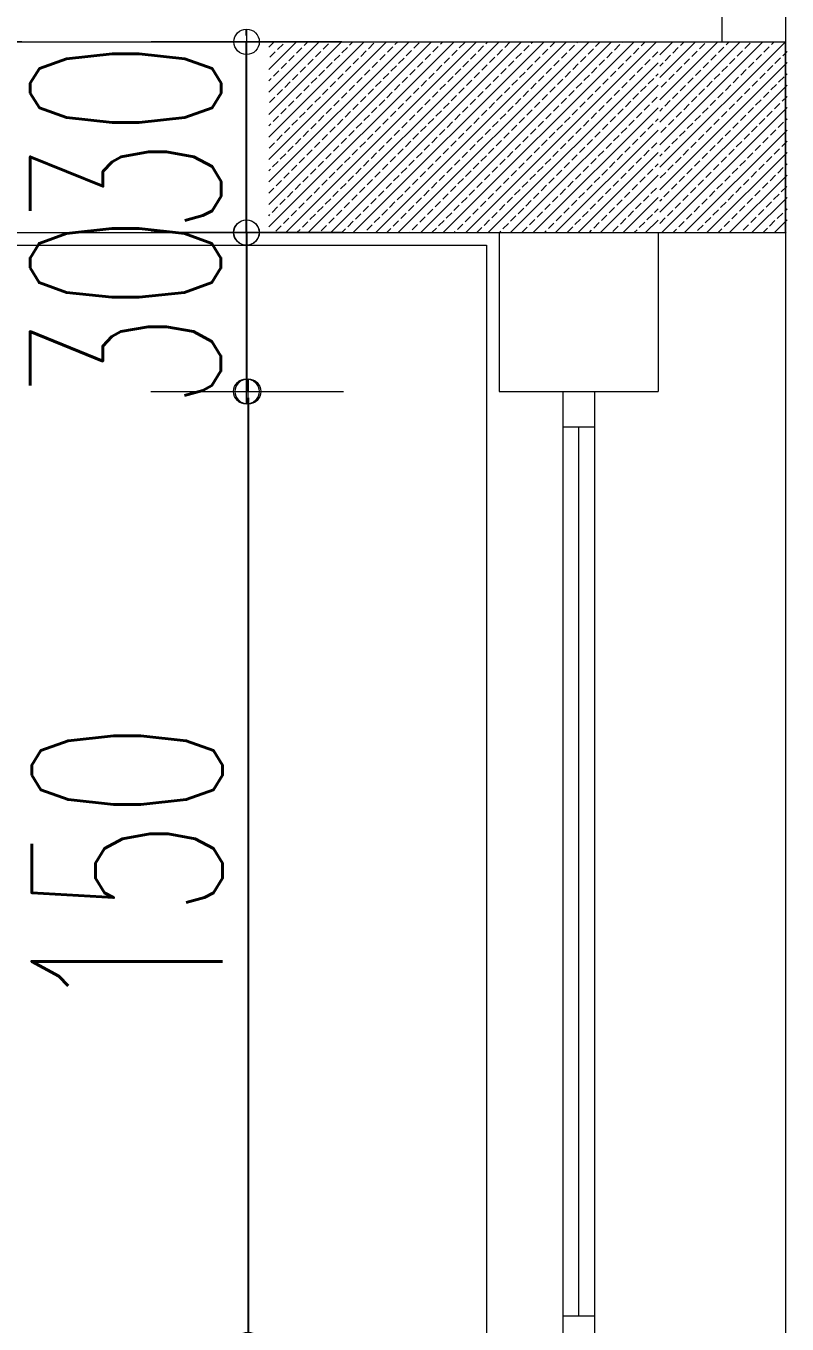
# Model space of a CAD drawing. Header units: millimetres. Extents: x -16104 to 67872, y -88009 to 12107.
# Drawn here: x 1197.6 to 1227.5, y -7041.6 to -6990.6 of the extents above; entities that cross this region are included whole.
import ezdxf

# ---------------------------------------------------------------- set-up
doc = ezdxf.new("R2010")
doc.units = ezdxf.units.MM
doc.layers.get('0').update_dxf_attribs({"color": 241})
doc.layers.add('TARAMA', color=8, linetype='Continuous', lineweight=15)
doc.styles.add('DIM', font='Txttw.shx', dxfattribs={"width": 0.6})
doc.dimstyles.new('50', dxfattribs={"dimscale": 0, "dimtxt": 30, "dimasz": 1, "dimexe": 0, "dimexo": 2, "dimgap": 4, "dimtad": 1, "dimdec": 0, "dimzin": 0, "dimdsep": 46, "dimtxsty": 'DIM', "dimblk1": 'DOT', "dimblk2": 'DOT', "dimsah": 1, "dimcen": 1.5, "dimdle": 3, "dimse1": 1, "dimse2": 1, "dimclrd": 256, "dimclre": 9, "dimclrt": 256, "dimadec": 0, "dimazin": 0, "dimtfac": 0.24, "dimtdec": 0, "dimtix": 1, "dimtmove": 2, "dimatfit": 3, "dimldrblk": 'DOT', "dimfxl": 0, "dimtolj": 1, "dimtzin": 15, "dimarcsym": 0})

# ---------------------------------------------------------------- blocks, each defined once
blk = doc.blocks.new('DOT')
for p, q in [((0, 15), (0, -15)), ((-2, 0), (0, 0)), ((2, 0), (0, 0))]:
    blk.add_line(p, q)
blk.add_circle((0, 0), 2)
blk = doc.blocks.new('*D3401')
at = {"layer": 'Defpoints', "color": 0, "transparency": 16777216}
for p in [(49011.08, -33586.42), (49050.77, -33586.42), (49050.77, -33616.42)]:
    blk.add_point(p, dxfattribs=at)
at = {"layer": 'TARAMA', "lineweight": -2, "transparency": 16777216}
for p, q in [((49011.08, -33585.42), (49011.08, -33584.42)), ((49011.08, -33616.42), (49011.08, -33586.42)), ((49011.08, -33617.42), (49011.08, -33618.42))]:
    blk.add_line(p, q, dxfattribs=at)
for p, rotation in [((49011.08, -33586.42), 270), ((49011.08, -33616.42), 90)]:
    blk.add_blockref('DOT', p, dxfattribs=dict(at, rotation=rotation))
at = {"layer": 'TARAMA', "transparency": 16777216, "insert": (48992.08, -33601.42), "char_height": 30, "attachment_point": 5, "rotation": 90, "style": 'DIM'}
blk.add_mtext('\\A1;30', dxfattribs=at)
blk = doc.blocks.new('*D3402')
at = {"layer": 'Defpoints', "color": 0, "transparency": 16777216}
for p in [(49050.77, -33616.42), (49011.05, -33641.42), (49050.77, -33641.42)]:
    blk.add_point(p, dxfattribs=at)
at = {"layer": 'TARAMA', "lineweight": -2, "transparency": 16777216}
for p, q in [((49011.05, -33615.42), (49011.05, -33614.42)), ((49011.05, -33616.42), (49011.05, -33641.42)), ((49011.05, -33642.42), (49011.05, -33643.42))]:
    blk.add_line(p, q, dxfattribs=at)
for p, rotation in [((49011.05, -33616.42), 270), ((49011.05, -33641.42), 90)]:
    blk.add_blockref('DOT', p, dxfattribs=dict(at, rotation=rotation))
at = {"layer": 'TARAMA', "transparency": 16777216, "insert": (48992.05, -33628.92), "char_height": 30, "attachment_point": 5, "rotation": 90, "style": 'DIM'}
blk.add_mtext('\\A1;30', dxfattribs=at)
blk = doc.blocks.new('*D3403')
at = {"layer": 'Defpoints', "color": 0, "transparency": 16777216}
for p in [(49050.77, -33641.42), (49011.31, -33791.42), (49050.77, -33791.42)]:
    blk.add_point(p, dxfattribs=at)
at = {"layer": 'TARAMA', "lineweight": -2, "transparency": 16777216}
blk.add_line((49011.31, -33642.42), (49011.31, -33790.42), dxfattribs=at)
for p, rotation in [((49011.31, -33641.42), 90), ((49011.31, -33791.42), 270)]:
    blk.add_blockref('DOT', p, dxfattribs=dict(at, rotation=rotation))
at = {"layer": 'TARAMA', "transparency": 16777216, "insert": (48992.31, -33716.42), "char_height": 30, "attachment_point": 5, "rotation": 90, "style": 'DIM'}
blk.add_mtext('\\A1;150', dxfattribs=at)
blk = doc.blocks.new('*D3322')
at = {"layer": 'Defpoints', "color": 0, "transparency": 16777216}
for p in [(48960.77, -33586.42), (49000.45, -33586.42), (49000.45, -33616.42)]:
    blk.add_point(p, dxfattribs=at)
at = {"layer": 'TARAMA', "lineweight": -2, "transparency": 16777216}
for p, q in [((48960.77, -33585.42), (48960.77, -33584.42)), ((48960.77, -33616.42), (48960.77, -33586.42)), ((48960.77, -33617.42), (48960.77, -33618.42))]:
    blk.add_line(p, q, dxfattribs=at)
for p, rotation in [((48960.77, -33586.42), 270), ((48960.77, -33616.42), 90)]:
    blk.add_blockref('DOT', p, dxfattribs=dict(at, rotation=rotation))
at = {"layer": 'TARAMA', "transparency": 16777216, "insert": (48941.77, -33601.42), "char_height": 30, "attachment_point": 5, "rotation": 90, "style": 'DIM'}
blk.add_mtext('\\A1;30', dxfattribs=at)
blk = doc.blocks.new('POK')
at = {"layer": 'TARAMA'}
for p, q in [((49085.77, -33496.42), (49085.77, -33586.42)), ((49085.77, -33496.42), (49085.77, -33586.42)), ((49095.77, -33496.42), (49095.77, -33616.42)), ((48031.27, -33586.42), (49095.77, -33586.42)), ((49014.58, -33587.25), (49015.41, -33586.42)), ((49014.58, -33590.79), (49018.95, -33586.42)), ((49014.58, -33594.32), (49022.49, -33586.42)), ((49014.58, -33597.86), (49026.02, -33586.42)), ((49014.58, -33601.39), (49029.56, -33586.42)), ((49014.58, -33604.93), (49033.09, -33586.42)), ((49014.58, -33608.46), (49036.63, -33586.42)), ((49014.58, -33612), (49040.16, -33586.42)), ((49014.58, -33615.54), (49043.7, -33586.42)), ((49015.96, -33587.64), (49016.81, -33586.79)), ((49017.16, -33586.44), (49017.18, -33586.42)), ((49017.23, -33616.42), (49047.23, -33586.42)), ((49020.13, -33587), (49020.72, -33586.42)), ((49020.77, -33616.42), (49050.77, -33586.42)), ((49023.1, -33587.57), (49023.95, -33586.72)), ((49024.31, -33616.42), (49054.31, -33586.42)), ((49027.27, -33586.93), (49027.79, -33586.42)), ((49027.84, -33616.42), (49057.84, -33586.42)), ((49030.24, -33587.5), (49031.09, -33586.65)), ((49031.38, -33616.42), (49061.38, -33586.42)), ((49034.41, -33586.86), (49034.86, -33586.42)), ((49034.91, -33616.42), (49064.91, -33586.42)), ((49037.38, -33587.43), (49038.23, -33586.58)), ((49038.45, -33616.42), (49068.45, -33586.42)), ((49040.35, -33587.99), (49041.2, -33587.14)), ((49041.55, -33586.79), (49041.93, -33586.42)), ((49041.98, -33616.42), (49071.98, -33586.42)), ((49044.52, -33587.36), (49045.37, -33586.51)), ((49045.52, -33616.42), (49075.52, -33586.42)), ((49047.49, -33587.92), (49048.34, -33587.07)), ((49048.7, -33586.72), (49049, -33586.42)), ((49051.67, -33587.29), (49052.52, -33586.44)), ((49054.64, -33587.85), (49055.49, -33587)), ((49055.84, -33586.65), (49056.07, -33586.42)), ((49058.81, -33587.22), (49059.61, -33586.42)), ((49061.78, -33587.78), (49062.63, -33586.93)), ((49062.98, -33586.58), (49063.14, -33586.42)), ((49065.95, -33587.14), (49066.68, -33586.42)), ((49068.92, -33587.71), (49069.77, -33586.86)), ((49070.12, -33586.51), (49070.21, -33586.42)), ((49073.09, -33587.07), (49073.75, -33586.42)), ((49076.03, -33588.48), (49078.09, -33586.42)), ((49076.03, -33592.01), (49081.62, -33586.42)), ((49076.03, -33595.55), (49085.16, -33586.42)), ((49076.03, -33599.08), (49088.69, -33586.42)), ((49076.03, -33602.62), (49092.23, -33586.42)), ((49076.03, -33606.15), (49095.77, -33586.42)), ((49079.3, -33586.97), (49079.85, -33586.42)), ((49082.27, -33587.54), (49083.11, -33586.69)), ((49086.44, -33586.9), (49086.92, -33586.42)), ((49089.41, -33587.47), (49090.26, -33586.62)), ((49093.58, -33586.83), (49093.99, -33586.42)), ((49095.77, -33586.42), (49095.77, -33881.42)), ((49014.76, -33588.84), (49015.6, -33587.99)), ((49017.73, -33589.41), (49018.57, -33588.56)), ((49018.93, -33588.21), (49019.78, -33587.36)), ((49020.7, -33589.97), (49021.54, -33589.12)), ((49021.9, -33588.77), (49022.75, -33587.92)), ((49024.87, -33589.34), (49025.72, -33588.49)), ((49026.07, -33588.13), (49026.92, -33587.29)), ((49027.84, -33589.9), (49028.69, -33589.05)), ((49029.04, -33588.7), (49029.89, -33587.85)), ((49032.01, -33589.27), (49032.86, -33588.42)), ((49033.21, -33588.06), (49034.06, -33587.22)), ((49034.98, -33589.83), (49035.83, -33588.98)), ((49036.18, -33588.63), (49037.03, -33587.78)), ((49039.15, -33589.2), (49040, -33588.35)), ((49042.12, -33589.76), (49042.97, -33588.91)), ((49043.32, -33588.56), (49044.17, -33587.71)), ((49046.29, -33589.12), (49047.14, -33588.28)), ((49049.26, -33589.69), (49050.11, -33588.84)), ((49050.46, -33588.49), (49051.31, -33587.64)), ((49053.43, -33589.05), (49054.28, -33588.21)), ((49056.4, -33589.62), (49057.25, -33588.77)), ((49057.61, -33588.42), (49058.45, -33587.57)), ((49060.58, -33588.98), (49061.42, -33588.13)), ((49063.55, -33589.55), (49064.39, -33588.7)), ((49064.75, -33588.35), (49065.6, -33587.5)), ((49067.72, -33588.91), (49068.57, -33588.06)), ((49070.69, -33589.48), (49071.54, -33588.63)), ((49071.89, -33588.28), (49072.74, -33587.43)), ((49073.66, -33590.04), (49074.51, -33589.2)), ((49074.86, -33588.84), (49075.71, -33587.99)), ((49076.89, -33589.38), (49077.74, -33588.53)), ((49078.09, -33588.18), (49078.94, -33587.33)), ((49079.86, -33589.94), (49080.71, -33589.1)), ((49081.06, -33588.74), (49081.91, -33587.89)), ((49084.03, -33589.31), (49084.88, -33588.46)), ((49085.24, -33588.11), (49086.08, -33587.26)), ((49087, -33589.87), (49087.85, -33589.02)), ((49088.21, -33588.67), (49089.05, -33587.82)), ((49091.18, -33589.24), (49092.02, -33588.39)), ((49092.38, -33588.03), (49093.23, -33587.19)), ((49094.14, -33589.8), (49094.99, -33588.95)), ((49095.35, -33588.6), (49096.03, -33587.92)), ((49015.32, -33591.81), (49016.17, -33590.96)), ((49016.52, -33590.61), (49017.37, -33589.76)), ((49019.49, -33591.17), (49020.34, -33590.33)), ((49022.46, -33591.74), (49023.31, -33590.89)), ((49023.67, -33590.54), (49024.51, -33589.69)), ((49026.64, -33591.1), (49027.48, -33590.26)), ((49029.6, -33591.67), (49030.45, -33590.82)), ((49030.81, -33590.47), (49031.66, -33589.62)), ((49033.78, -33591.03), (49034.63, -33590.18)), ((49036.75, -33591.6), (49037.6, -33590.75)), ((49037.95, -33590.4), (49038.8, -33589.55)), ((49040.92, -33590.96), (49041.77, -33590.11)), ((49043.89, -33591.53), (49044.74, -33590.68)), ((49045.09, -33590.33), (49045.94, -33589.48)), ((49048.06, -33590.89), (49048.91, -33590.04)), ((49049.05, -33616.42), (49075.77, -33589.71)), ((49051.03, -33591.46), (49051.88, -33590.61)), ((49052.23, -33590.26), (49053.08, -33589.41)), ((49054, -33592.02), (49054.85, -33591.17)), ((49055.2, -33590.82), (49056.05, -33589.97)), ((49058.17, -33591.39), (49059.02, -33590.54)), ((49059.37, -33590.18), (49060.22, -33589.34)), ((49061.14, -33591.95), (49061.99, -33591.1)), ((49062.34, -33590.75), (49063.19, -33589.9)), ((49065.31, -33591.32), (49066.16, -33590.47)), ((49066.52, -33590.11), (49067.36, -33589.27)), ((49068.28, -33591.88), (49069.13, -33591.03)), ((49069.49, -33590.68), (49070.33, -33589.83)), ((49072.46, -33591.25), (49073.3, -33590.4)), ((49076.03, -33609.69), (49096.03, -33589.69)), ((49076.03, -33590.24), (49076.54, -33589.73)), ((49078.66, -33591.15), (49079.51, -33590.3)), ((49081.63, -33591.71), (49082.48, -33590.86)), ((49082.83, -33590.51), (49083.68, -33589.66)), ((49085.8, -33591.08), (49086.65, -33590.23)), ((49088.77, -33591.64), (49089.62, -33590.79)), ((49089.97, -33590.44), (49090.82, -33589.59)), ((49092.94, -33591), (49093.79, -33590.16)), ((49014.58, -33592.55), (49014.97, -33592.16)), ((49017.09, -33593.58), (49017.94, -33592.73)), ((49018.29, -33592.38), (49019.14, -33591.53)), ((49021.26, -33592.94), (49022.11, -33592.09)), ((49024.23, -33593.51), (49025.08, -33592.66)), ((49025.43, -33592.31), (49026.28, -33591.46)), ((49027.2, -33594.07), (49028.05, -33593.23)), ((49028.4, -33592.87), (49029.25, -33592.02)), ((49031.37, -33593.44), (49032.22, -33592.59)), ((49032.57, -33592.24), (49033.42, -33591.39)), ((49034.34, -33594), (49035.19, -33593.15)), ((49035.54, -33592.8), (49036.39, -33591.95)), ((49038.51, -33593.37), (49039.36, -33592.52)), ((49039.72, -33592.16), (49040.57, -33591.32)), ((49041.48, -33593.93), (49042.33, -33593.08)), ((49042.69, -33592.73), (49043.53, -33591.88)), ((49045.66, -33593.3), (49046.5, -33592.45)), ((49046.86, -33592.09), (49047.71, -33591.25)), ((49048.63, -33593.86), (49049.47, -33593.01)), ((49049.83, -33592.66), (49050.68, -33591.81)), ((49052.59, -33616.42), (49075.77, -33593.24)), ((49052.8, -33593.23), (49053.65, -33592.38)), ((49055.77, -33593.79), (49056.62, -33592.94)), ((49056.97, -33592.59), (49057.82, -33591.74)), ((49059.94, -33593.15), (49060.79, -33592.31)), ((49062.91, -33593.72), (49063.76, -33592.87)), ((49064.11, -33592.52), (49064.96, -33591.67)), ((49067.08, -33593.08), (49067.93, -33592.24)), ((49070.05, -33593.65), (49070.9, -33592.8)), ((49071.25, -33592.45), (49072.1, -33591.6)), ((49074.22, -33593.01), (49075.07, -33592.16)), ((49075.43, -33591.81), (49075.77, -33591.47)), ((49076.03, -33613.22), (49096.03, -33593.22)), ((49076.26, -33593.55), (49077.1, -33592.7)), ((49077.46, -33592.35), (49078.31, -33591.5)), ((49079.23, -33594.12), (49080.07, -33593.27)), ((49080.43, -33592.91), (49081.28, -33592.07)), ((49083.4, -33593.48), (49084.25, -33592.63)), ((49084.6, -33592.28), (49085.45, -33591.43)), ((49086.37, -33594.05), (49087.22, -33593.2)), ((49087.57, -33592.84), (49088.42, -33591.99)), ((49090.54, -33593.41), (49091.39, -33592.56)), ((49091.74, -33592.21), (49092.59, -33591.36)), ((49093.51, -33593.97), (49094.36, -33593.13)), ((49094.71, -33592.77), (49095.56, -33591.92)), ((49095.91, -33591.57), (49096.03, -33591.45)), ((49014.68, -33595.98), (49015.53, -33595.13)), ((49015.89, -33594.78), (49016.74, -33593.93)), ((49018.86, -33595.35), (49019.71, -33594.5)), ((49020.06, -33594.14), (49020.91, -33593.3)), ((49021.83, -33595.91), (49022.68, -33595.06)), ((49023.03, -33594.71), (49023.88, -33593.86)), ((49026, -33595.28), (49026.85, -33594.43)), ((49028.97, -33595.84), (49029.82, -33594.99)), ((49030.17, -33594.64), (49031.02, -33593.79)), ((49033.14, -33595.21), (49033.99, -33594.36)), ((49036.11, -33595.77), (49036.96, -33594.92)), ((49037.31, -33594.57), (49038.16, -33593.72)), ((49040.28, -33595.13), (49041.13, -33594.29)), ((49043.25, -33595.7), (49044.1, -33594.85)), ((49044.45, -33594.5), (49045.3, -33593.65)), ((49047.42, -33595.06), (49048.27, -33594.22)), ((49050.39, -33595.63), (49051.24, -33594.78)), ((49051.6, -33594.43), (49052.44, -33593.58)), ((49054.57, -33594.99), (49055.41, -33594.14)), ((49057.54, -33595.56), (49058.38, -33594.71)), ((49058.74, -33594.36), (49059.59, -33593.51)), ((49060.51, -33596.12), (49061.35, -33595.28)), ((49061.71, -33594.92), (49062.56, -33594.07)), ((49064.68, -33595.49), (49065.53, -33594.64)), ((49065.88, -33594.29), (49066.73, -33593.44)), ((49067.65, -33596.05), (49068.5, -33595.21)), ((49068.85, -33594.85), (49069.7, -33594)), ((49071.82, -33595.42), (49072.67, -33594.57)), ((49073.02, -33594.22), (49073.87, -33593.37)), ((49074.79, -33595.98), (49075.64, -33595.13)), ((49078.02, -33595.32), (49078.87, -33594.47)), ((49080.99, -33595.88), (49081.84, -33595.04)), ((49082.19, -33594.68), (49083.04, -33593.83)), ((49085.16, -33595.25), (49086.01, -33594.4)), ((49088.13, -33595.81), (49088.98, -33594.96)), ((49089.34, -33594.61), (49090.19, -33593.76)), ((49092.31, -33595.18), (49093.16, -33594.33)), ((49095.28, -33595.74), (49096.03, -33594.99)), ((49016.45, -33597.75), (49017.3, -33596.9)), ((49017.65, -33596.55), (49018.5, -33595.7)), ((49020.62, -33597.11), (49021.47, -33596.27)), ((49023.59, -33597.68), (49024.44, -33596.83)), ((49024.8, -33596.48), (49025.65, -33595.63)), ((49027.77, -33597.04), (49028.61, -33596.2)), ((49030.74, -33597.61), (49031.58, -33596.76)), ((49031.94, -33596.41), (49032.79, -33595.56)), ((49033.71, -33598.18), (49034.55, -33597.33)), ((49034.91, -33596.97), (49035.76, -33596.12)), ((49037.88, -33597.54), (49038.73, -33596.69)), ((49039.08, -33596.34), (49039.93, -33595.49)), ((49040.85, -33598.1), (49041.7, -33597.26)), ((49042.05, -33596.9), (49042.9, -33596.05)), ((49045.02, -33597.47), (49045.87, -33596.62)), ((49046.22, -33596.27), (49047.07, -33595.42)), ((49047.99, -33598.03), (49048.84, -33597.19)), ((49049.19, -33596.83), (49050.04, -33595.98)), ((49052.16, -33597.4), (49053.01, -33596.55)), ((49053.36, -33596.2), (49054.21, -33595.35)), ((49055.13, -33597.96), (49055.98, -33597.11)), ((49056.13, -33616.42), (49075.77, -33596.78)), ((49056.33, -33596.76), (49057.18, -33595.91)), ((49059.3, -33597.33), (49060.15, -33596.48)), ((49062.27, -33597.89), (49063.12, -33597.04)), ((49063.48, -33596.69), (49064.32, -33595.84)), ((49066.45, -33597.26), (49067.29, -33596.41)), ((49069.42, -33597.82), (49070.26, -33596.97)), ((49070.62, -33596.62), (49071.47, -33595.77)), ((49073.59, -33597.19), (49074.44, -33596.34)), ((49076.03, -33597.31), (49076.47, -33596.87)), ((49076.37, -33616.42), (49096.03, -33596.76)), ((49076.82, -33596.52), (49077.67, -33595.67)), ((49079.79, -33597.09), (49080.64, -33596.24)), ((49082.76, -33597.65), (49083.61, -33596.8)), ((49083.96, -33596.45), (49084.81, -33595.6)), ((49085.73, -33598.22), (49086.58, -33597.37)), ((49086.93, -33597.02), (49087.78, -33596.17)), ((49089.9, -33597.58), (49090.75, -33596.73)), ((49091.1, -33596.38), (49091.95, -33595.53)), ((49092.87, -33598.15), (49093.72, -33597.3)), ((49094.07, -33596.94), (49094.92, -33596.1)), ((49014.58, -33599.62), (49014.9, -33599.31)), ((49015.25, -33598.95), (49016.1, -33598.1)), ((49018.22, -33599.52), (49019.07, -33598.67)), ((49019.42, -33598.32), (49020.27, -33597.47)), ((49021.19, -33600.08), (49022.04, -33599.24)), ((49022.39, -33598.88), (49023.24, -33598.03)), ((49025.36, -33599.45), (49026.21, -33598.6)), ((49026.56, -33598.25), (49027.41, -33597.4)), ((49028.33, -33600.01), (49029.18, -33599.17)), ((49029.53, -33598.81), (49030.38, -33597.96)), ((49032.5, -33599.38), (49033.35, -33598.53)), ((49035.47, -33599.94), (49036.32, -33599.09)), ((49036.68, -33598.74), (49037.52, -33597.89)), ((49039.65, -33599.31), (49040.49, -33598.46)), ((49042.62, -33599.87), (49043.46, -33599.02)), ((49043.82, -33598.67), (49044.67, -33597.82)), ((49046.79, -33599.24), (49047.64, -33598.39)), ((49049.76, -33599.8), (49050.61, -33598.95)), ((49050.96, -33598.6), (49051.81, -33597.75)), ((49053.93, -33599.17), (49054.78, -33598.32)), ((49056.9, -33599.73), (49057.75, -33598.88)), ((49058.1, -33598.53), (49058.95, -33597.68)), ((49061.07, -33599.09), (49061.92, -33598.25)), ((49064.04, -33599.66), (49064.89, -33598.81)), ((49065.24, -33598.46), (49066.09, -33597.61)), ((49067.01, -33600.23), (49067.86, -33599.38)), ((49068.21, -33599.02), (49069.06, -33598.18)), ((49071.18, -33599.59), (49072.03, -33598.74)), ((49072.38, -33598.39), (49073.23, -33597.54)), ((49074.15, -33600.16), (49075, -33599.31)), ((49075.35, -33598.95), (49075.77, -33598.54)), ((49077.39, -33599.49), (49078.24, -33598.64)), ((49078.59, -33598.29), (49079.44, -33597.44)), ((49080.36, -33600.06), (49081.2, -33599.21)), ((49081.56, -33598.85), (49082.41, -33598.01)), ((49084.53, -33599.42), (49085.38, -33598.57)), ((49087.5, -33599.99), (49088.35, -33599.14)), ((49088.7, -33598.78), (49089.55, -33597.93)), ((49091.67, -33599.35), (49092.52, -33598.5)), ((49094.64, -33599.91), (49095.49, -33599.07)), ((49095.84, -33598.71), (49096.03, -33598.52)), ((49015.82, -33601.92), (49016.66, -33601.07)), ((49017.02, -33600.72), (49017.87, -33599.87)), ((49019.99, -33601.29), (49020.84, -33600.44)), ((49022.96, -33601.85), (49023.81, -33601)), ((49024.16, -33600.65), (49025.01, -33599.8)), ((49027.13, -33601.22), (49027.98, -33600.37)), ((49030.1, -33601.78), (49030.95, -33600.93)), ((49031.3, -33600.58), (49032.15, -33599.73)), ((49034.27, -33601.15), (49035.12, -33600.3)), ((49037.24, -33601.71), (49038.09, -33600.86)), ((49038.44, -33600.51), (49039.29, -33599.66)), ((49040.21, -33602.28), (49041.06, -33601.43)), ((49041.41, -33601.07), (49042.26, -33600.23)), ((49044.38, -33601.64), (49045.23, -33600.79)), ((49045.59, -33600.44), (49046.43, -33599.59)), ((49047.35, -33602.21), (49048.2, -33601.36)), ((49048.56, -33601), (49049.4, -33600.16)), ((49051.53, -33601.57), (49052.37, -33600.72)), ((49052.73, -33600.37), (49053.58, -33599.52)), ((49054.5, -33602.14), (49055.34, -33601.29)), ((49055.7, -33600.93), (49056.55, -33600.08)), ((49058.67, -33601.5), (49059.52, -33600.65)), ((49059.66, -33616.42), (49075.77, -33600.31)), ((49059.87, -33600.3), (49060.72, -33599.45)), ((49061.64, -33602.06), (49062.49, -33601.22)), ((49062.84, -33600.86), (49063.69, -33600.01)), ((49065.81, -33601.43), (49066.66, -33600.58)), ((49068.78, -33601.99), (49069.63, -33601.15)), ((49069.98, -33600.79), (49070.83, -33599.94)), ((49072.95, -33601.36), (49073.8, -33600.51)), ((49076.18, -33600.69), (49077.03, -33599.84)), ((49079.15, -33601.26), (49080, -33600.41)), ((49079.91, -33616.42), (49096.03, -33600.3)), ((49082.12, -33601.82), (49082.97, -33600.97)), ((49083.33, -33600.62), (49084.17, -33599.77)), ((49086.3, -33601.19), (49087.14, -33600.34)), ((49089.27, -33601.75), (49090.11, -33600.9)), ((49090.47, -33600.55), (49091.32, -33599.7)), ((49093.44, -33601.12), (49094.29, -33600.27)), ((49014.61, -33603.13), (49015.46, -33602.28)), ((49017.58, -33603.69), (49018.43, -33602.84)), ((49018.79, -33602.49), (49019.63, -33601.64)), ((49020.55, -33604.26), (49021.4, -33603.41)), ((49021.76, -33603.05), (49022.6, -33602.21)), ((49024.73, -33603.62), (49025.57, -33602.77)), ((49025.93, -33602.42), (49026.78, -33601.57)), ((49027.7, -33604.19), (49028.54, -33603.34)), ((49028.9, -33602.98), (49029.75, -33602.14)), ((49031.87, -33603.55), (49032.72, -33602.7)), ((49033.07, -33602.35), (49033.92, -33601.5)), ((49034.84, -33604.11), (49035.69, -33603.27)), ((49036.04, -33602.91), (49036.89, -33602.06)), ((49039.01, -33603.48), (49039.86, -33602.63)), ((49041.98, -33604.04), (49042.83, -33603.2)), ((49043.18, -33602.84), (49044.03, -33601.99)), ((49046.15, -33603.41), (49047, -33602.56)), ((49049.12, -33603.97), (49049.97, -33603.13)), ((49050.32, -33602.77), (49051.17, -33601.92)), ((49053.29, -33603.34), (49054.14, -33602.49)), ((49056.26, -33603.9), (49057.11, -33603.05)), ((49057.46, -33602.7), (49058.31, -33601.85)), ((49060.43, -33603.27), (49061.28, -33602.42)), ((49063.4, -33603.83), (49064.25, -33602.98)), ((49064.61, -33602.63), (49065.46, -33601.78)), ((49067.58, -33603.2), (49068.43, -33602.35)), ((49070.55, -33603.76), (49071.39, -33602.91)), ((49071.75, -33602.56), (49072.6, -33601.71)), ((49073.52, -33604.33), (49074.36, -33603.48)), ((49074.72, -33603.13), (49075.57, -33602.28)), ((49076.75, -33603.66), (49077.6, -33602.81)), ((49077.95, -33602.46), (49078.8, -33601.61)), ((49079.72, -33604.23), (49080.57, -33603.38)), ((49080.92, -33603.03), (49081.77, -33602.18)), ((49083.89, -33603.59), (49084.74, -33602.74)), ((49085.09, -33602.39), (49085.94, -33601.54)), ((49086.86, -33604.16), (49087.71, -33603.31)), ((49088.06, -33602.95), (49088.91, -33602.11)), ((49091.03, -33603.52), (49091.88, -33602.67)), ((49092.24, -33602.32), (49093.08, -33601.47)), ((49094, -33604.09), (49094.85, -33603.24)), ((49095.21, -33602.88), (49096.03, -33602.06)), ((49015.18, -33606.09), (49016.03, -33605.25)), ((49016.38, -33604.89), (49017.23, -33604.04)), ((49019.35, -33605.46), (49020.2, -33604.61)), ((49022.32, -33606.02), (49023.17, -33605.18)), ((49023.52, -33604.82), (49024.37, -33603.97)), ((49026.49, -33605.39), (49027.34, -33604.54)), ((49029.46, -33605.95), (49030.31, -33605.1)), ((49030.67, -33604.75), (49031.51, -33603.9)), ((49033.64, -33605.32), (49034.48, -33604.47)), ((49036.61, -33605.88), (49037.45, -33605.03)), ((49037.81, -33604.68), (49038.66, -33603.83)), ((49040.78, -33605.25), (49041.63, -33604.4)), ((49043.75, -33605.81), (49044.6, -33604.96)), ((49044.95, -33604.61), (49045.8, -33603.76)), ((49046.72, -33606.38), (49047.57, -33605.53)), ((49047.92, -33605.18), (49048.77, -33604.33)), ((49050.89, -33605.74), (49051.74, -33604.89)), ((49052.09, -33604.54), (49052.94, -33603.69)), ((49053.86, -33606.31), (49054.71, -33605.46)), ((49055.06, -33605.1), (49055.91, -33604.26)), ((49058.03, -33605.67), (49058.88, -33604.82)), ((49059.23, -33604.47), (49060.08, -33603.62)), ((49061, -33606.24), (49061.85, -33605.39)), ((49062.2, -33605.03), (49063.05, -33604.19)), ((49063.2, -33616.42), (49075.77, -33603.85)), ((49065.17, -33605.6), (49066.02, -33604.75)), ((49066.37, -33604.4), (49067.22, -33603.55)), ((49068.14, -33606.17), (49068.99, -33605.32)), ((49069.34, -33604.96), (49070.19, -33604.11)), ((49072.31, -33605.53), (49073.16, -33604.68)), ((49076.03, -33604.38), (49076.4, -33604.02)), ((49078.52, -33605.43), (49079.37, -33604.58)), ((49081.49, -33606), (49082.34, -33605.15)), ((49082.69, -33604.79), (49083.54, -33603.94)), ((49083.44, -33616.42), (49096.03, -33603.83)), ((49085.66, -33605.36), (49086.51, -33604.51)), ((49088.63, -33605.92), (49089.48, -33605.08)), ((49089.83, -33604.72), (49090.68, -33603.87)), ((49092.8, -33605.29), (49093.65, -33604.44)), ((49014.58, -33606.69), (49014.83, -33606.45)), ((49016.95, -33607.86), (49017.8, -33607.01)), ((49018.15, -33606.66), (49019, -33605.81)), ((49019.92, -33608.43), (49020.77, -33607.58)), ((49021.12, -33607.23), (49021.97, -33606.38)), ((49024.09, -33607.79), (49024.94, -33606.94)), ((49025.29, -33606.59), (49026.14, -33605.74)), ((49027.06, -33608.36), (49027.91, -33607.51)), ((49028.26, -33607.16), (49029.11, -33606.31)), ((49031.23, -33607.72), (49032.08, -33606.87)), ((49032.43, -33606.52), (49033.28, -33605.67)), ((49034.2, -33608.29), (49035.05, -33607.44)), ((49035.4, -33607.08), (49036.25, -33606.24)), ((49038.37, -33607.65), (49039.22, -33606.8)), ((49039.58, -33606.45), (49040.42, -33605.6)), ((49041.34, -33608.22), (49042.19, -33607.37)), ((49042.54, -33607.01), (49043.39, -33606.17)), ((49045.51, -33607.58), (49046.36, -33606.73)), ((49048.48, -33608.15), (49049.33, -33607.3)), ((49049.69, -33606.94), (49050.54, -33606.09)), ((49052.66, -33607.51), (49053.51, -33606.66)), ((49055.63, -33608.07), (49056.47, -33607.23)), ((49056.83, -33606.87), (49057.68, -33606.02)), ((49059.8, -33607.44), (49060.65, -33606.59)), ((49062.77, -33608), (49063.62, -33607.16)), ((49063.97, -33606.8), (49064.82, -33605.95)), ((49066.73, -33616.42), (49075.77, -33607.38)), ((49066.94, -33607.37), (49067.79, -33606.52)), ((49069.91, -33607.93), (49070.76, -33607.08)), ((49071.11, -33606.73), (49071.96, -33605.88)), ((49074.08, -33607.3), (49074.93, -33606.45)), ((49075.28, -33606.09), (49075.77, -33605.61)), ((49076.11, -33607.83), (49076.96, -33606.99)), ((49077.32, -33606.63), (49078.16, -33605.78)), ((49079.08, -33608.4), (49079.93, -33607.55)), ((49080.29, -33607.2), (49081.13, -33606.35)), ((49083.26, -33607.76), (49084.1, -33606.91)), ((49084.46, -33606.56), (49085.31, -33605.71)), ((49086.23, -33608.33), (49087.07, -33607.48)), ((49086.98, -33616.42), (49096.03, -33607.37)), ((49087.43, -33607.13), (49088.28, -33606.28)), ((49090.4, -33607.69), (49091.25, -33606.84)), ((49091.6, -33606.49), (49092.45, -33605.64)), ((49093.37, -33608.26), (49094.22, -33607.41)), ((49094.57, -33607.06), (49095.42, -33606.21)), ((49095.77, -33605.85), (49096.03, -33605.6)), ((49014.58, -33610.23), (49015.39, -33609.42)), ((49015.75, -33609.06), (49016.59, -33608.22)), ((49018.72, -33609.63), (49019.56, -33608.78)), ((49021.69, -33610.2), (49022.53, -33609.35)), ((49022.89, -33608.99), (49023.74, -33608.15)), ((49025.86, -33609.56), (49026.71, -33608.71)), ((49028.83, -33610.13), (49029.68, -33609.28)), ((49030.03, -33608.92), (49030.88, -33608.07)), ((49033, -33609.49), (49033.85, -33608.64)), ((49035.97, -33610.05), (49036.82, -33609.21)), ((49037.17, -33608.85), (49038.02, -33608)), ((49040.14, -33609.42), (49040.99, -33608.57)), ((49043.11, -33609.98), (49043.96, -33609.14)), ((49044.31, -33608.78), (49045.16, -33607.93)), ((49047.28, -33609.35), (49048.13, -33608.5)), ((49050.25, -33609.91), (49051.1, -33609.06)), ((49051.45, -33608.71), (49052.3, -33607.86)), ((49054.42, -33609.28), (49055.27, -33608.43)), ((49057.39, -33609.84), (49058.24, -33608.99)), ((49058.6, -33608.64), (49059.44, -33607.79)), ((49060.36, -33610.41), (49061.21, -33609.56)), ((49061.57, -33609.21), (49062.41, -33608.36)), ((49064.54, -33609.77), (49065.38, -33608.92)), ((49065.74, -33608.57), (49066.59, -33607.72)), ((49067.51, -33610.34), (49068.35, -33609.49)), ((49068.71, -33609.14), (49069.56, -33608.29)), ((49071.68, -33609.7), (49072.53, -33608.85)), ((49072.88, -33608.5), (49073.73, -33607.65)), ((49074.65, -33610.27), (49075.5, -33609.42)), ((49077.88, -33609.6), (49078.73, -33608.75)), ((49080.85, -33610.17), (49081.7, -33609.32)), ((49082.05, -33608.97), (49082.9, -33608.12)), ((49085.02, -33609.53), (49085.87, -33608.68)), ((49087.99, -33610.1), (49088.84, -33609.25)), ((49089.2, -33608.89), (49090.04, -33608.05)), ((49092.17, -33609.46), (49093.01, -33608.61)), ((49095.13, -33610.03), (49095.98, -33609.18)), ((49016.31, -33612.03), (49017.16, -33611.19)), ((49017.51, -33610.83), (49018.36, -33609.98)), ((49020.48, -33611.4), (49021.33, -33610.55)), ((49023.45, -33611.96), (49024.3, -33611.12)), ((49024.66, -33610.76), (49025.5, -33609.91)), ((49027.62, -33611.33), (49028.47, -33610.48)), ((49030.59, -33611.89), (49031.44, -33611.04)), ((49031.8, -33610.69), (49032.65, -33609.84)), ((49033.56, -33612.46), (49034.41, -33611.61)), ((49034.77, -33611.26), (49035.62, -33610.41)), ((49037.74, -33611.82), (49038.59, -33610.97)), ((49038.94, -33610.62), (49039.79, -33609.77)), ((49040.71, -33612.39), (49041.55, -33611.54)), ((49041.91, -33611.19), (49042.76, -33610.34)), ((49044.88, -33611.75), (49045.73, -33610.9)), ((49046.08, -33610.55), (49046.93, -33609.7)), ((49047.85, -33612.32), (49048.7, -33611.47)), ((49049.05, -33611.12), (49049.9, -33610.27)), ((49052.02, -33611.68), (49052.87, -33610.83)), ((49053.22, -33610.48), (49054.07, -33609.63)), ((49054.99, -33612.25), (49055.84, -33611.4)), ((49056.19, -33611.04), (49057.04, -33610.2)), ((49059.16, -33611.61), (49060.01, -33610.76)), ((49062.13, -33612.18), (49062.98, -33611.33)), ((49063.33, -33610.97), (49064.18, -33610.13)), ((49066.3, -33611.54), (49067.15, -33610.69)), ((49069.27, -33612.11), (49070.12, -33611.26)), ((49070.27, -33616.42), (49075.77, -33610.92)), ((49070.48, -33610.9), (49071.32, -33610.05)), ((49073.45, -33611.47), (49074.29, -33610.62)), ((49076.03, -33611.45), (49076.33, -33611.16)), ((49076.68, -33610.8), (49077.53, -33609.96)), ((49079.65, -33611.37), (49080.5, -33610.52)), ((49082.62, -33611.94), (49083.47, -33611.09)), ((49083.82, -33610.73), (49084.67, -33609.88)), ((49085.59, -33612.5), (49086.44, -33611.65)), ((49086.79, -33611.3), (49087.64, -33610.45)), ((49089.76, -33611.86), (49090.61, -33611.02)), ((49090.51, -33616.42), (49096.03, -33610.9)), ((49090.96, -33610.66), (49091.81, -33609.81)), ((49092.73, -33612.43), (49093.58, -33611.58)), ((49093.93, -33611.23), (49094.78, -33610.38)), ((49014.58, -33613.77), (49014.76, -33613.59)), ((49015.11, -33613.24), (49015.96, -33612.39)), ((49018.08, -33613.8), (49018.93, -33612.95)), ((49019.28, -33612.6), (49020.13, -33611.75)), ((49021.05, -33614.37), (49021.9, -33613.52)), ((49022.25, -33613.17), (49023.1, -33612.32)), ((49025.22, -33613.73), (49026.07, -33612.88)), ((49026.42, -33612.53), (49027.27, -33611.68)), ((49028.19, -33614.3), (49029.04, -33613.45)), ((49029.39, -33613.1), (49030.24, -33612.25)), ((49032.36, -33613.66), (49033.21, -33612.81)), ((49035.33, -33614.23), (49036.18, -33613.38)), ((49036.53, -33613.02), (49037.38, -33612.18)), ((49039.5, -33613.59), (49040.35, -33612.74)), ((49042.47, -33614.16), (49043.32, -33613.31)), ((49043.68, -33612.95), (49044.52, -33612.11)), ((49046.65, -33613.52), (49047.49, -33612.67)), ((49049.62, -33614.09), (49050.46, -33613.24)), ((49050.82, -33612.88), (49051.67, -33612.03)), ((49053.79, -33613.45), (49054.64, -33612.6)), ((49056.76, -33614.01), (49057.61, -33613.17)), ((49057.96, -33612.81), (49058.81, -33611.96)), ((49060.93, -33613.38), (49061.78, -33612.53)), ((49063.9, -33613.94), (49064.75, -33613.1)), ((49065.1, -33612.74), (49065.95, -33611.89)), ((49066.87, -33614.51), (49067.72, -33613.66)), ((49068.07, -33613.31), (49068.92, -33612.46)), ((49071.04, -33613.87), (49071.89, -33613.02)), ((49072.24, -33612.67), (49073.09, -33611.82)), ((49074.01, -33614.44), (49074.86, -33613.59)), ((49075.21, -33613.24), (49075.77, -33612.68)), ((49077.25, -33613.77), (49078.09, -33612.93)), ((49078.45, -33612.57), (49079.3, -33611.72)), ((49080.21, -33614.34), (49081.06, -33613.49)), ((49081.42, -33613.14), (49082.27, -33612.29)), ((49084.39, -33613.7), (49085.24, -33612.85)), ((49087.36, -33614.27), (49088.21, -33613.42)), ((49088.56, -33613.07), (49089.41, -33612.22)), ((49091.53, -33613.63), (49092.38, -33612.78)), ((49094.5, -33614.2), (49095.35, -33613.35)), ((49095.7, -33613), (49096.03, -33612.67)), ((49015.67, -33616.21), (49016.52, -33615.36)), ((49016.88, -33615), (49017.73, -33614.16)), ((49019.85, -33615.57), (49020.7, -33614.72)), ((49022.82, -33616.14), (49023.67, -33615.29)), ((49024.02, -33614.93), (49024.87, -33614.09)), ((49026.99, -33615.5), (49027.84, -33614.65)), ((49029.96, -33616.07), (49030.81, -33615.22)), ((49031.16, -33614.86), (49032.01, -33614.01)), ((49034.13, -33615.43), (49034.98, -33614.58)), ((49037.1, -33615.99), (49037.95, -33615.15)), ((49038.3, -33614.79), (49039.15, -33613.94)), ((49040.21, -33616.42), (49040.92, -33615.71)), ((49041.27, -33615.36), (49042.12, -33614.51)), ((49044.24, -33615.92), (49045.09, -33615.08)), ((49045.44, -33614.72), (49046.29, -33613.87)), ((49047.28, -33616.42), (49048.06, -33615.64)), ((49048.41, -33615.29), (49049.26, -33614.44)), ((49051.38, -33615.85), (49052.23, -33615)), ((49052.59, -33614.65), (49053.43, -33613.8)), ((49054.35, -33616.42), (49055.2, -33615.57)), ((49055.56, -33615.22), (49056.4, -33614.37)), ((49058.53, -33615.78), (49059.37, -33614.93)), ((49059.73, -33614.58), (49060.58, -33613.73)), ((49061.5, -33616.35), (49062.34, -33615.5)), ((49062.7, -33615.15), (49063.55, -33614.3)), ((49065.67, -33615.71), (49066.52, -33614.86)), ((49068.64, -33616.28), (49069.49, -33615.43)), ((49069.84, -33615.08), (49070.69, -33614.23)), ((49072.81, -33615.64), (49073.66, -33614.79)), ((49073.8, -33616.42), (49075.77, -33614.46)), ((49076.04, -33614.98), (49076.89, -33614.13)), ((49079.01, -33615.54), (49079.86, -33614.69)), ((49081.98, -33616.11), (49082.83, -33615.26)), ((49083.18, -33614.9), (49084.03, -33614.06)), ((49086.15, -33615.47), (49087, -33614.62)), ((49089.12, -33616.04), (49089.97, -33615.19)), ((49090.33, -33614.83), (49091.18, -33613.99)), ((49093.3, -33615.4), (49094.14, -33614.55)), ((49094.05, -33616.42), (49096.03, -33614.44)), ((48031.27, -33616.42), (49095.77, -33616.42)), ((49019, -33616.42), (49019.49, -33615.92)), ((49026.07, -33616.42), (49026.64, -33615.85)), ((49033.14, -33616.42), (49033.78, -33615.78)), ((49036.68, -33616.42), (49036.75, -33616.35)), ((49043.75, -33616.42), (49043.89, -33616.28)), ((49050.77, -33616.42), (49050.77, -33641.42)), ((49050.82, -33616.42), (49051.03, -33616.21)), ((49057.89, -33616.42), (49058.17, -33616.14)), ((49064.96, -33616.42), (49065.31, -33616.07)), ((49072.03, -33616.42), (49072.46, -33615.99)), ((49075.77, -33616.42), (49075.77, -33641.42)), ((49078.14, -33616.42), (49078.66, -33615.89)), ((49085.21, -33616.42), (49085.8, -33615.82)), ((49088.74, -33616.42), (49088.77, -33616.39)), ((49092.28, -33616.42), (49092.94, -33615.75)), ((49095.81, -33616.42), (49095.91, -33616.32)), ((49050.77, -33641.42), (49075.77, -33641.42)), ((49060.77, -33641.42), (49060.77, -33791.42)), ((49065.77, -33641.42), (49065.77, -33791.42)), ((49060.77, -33646.96), (49065.77, -33646.96)), ((49063.27, -33646.96), (49063.27, -33786.85)), ((49060.77, -33786.85), (49065.77, -33786.85))]:
    blk.add_line(p, q, dxfattribs=at)
for points in [[(49095.77, -33586.42), (49095.77, -33586.42), (49095.77, -33616.42), (49095.77, -33616.42)], [(48822.77, -33618.42), (49048.77, -33618.42), (49048.77, -33791.42), (49048.77, -33879.42), (48822.77, -33879.42)]]:
    blk.add_lwpolyline(points, close=True, dxfattribs=at)
for base, p1, p2, picture, middle in [((48960.77, -33586.42), (49000.45, -33616.42), (49000.45, -33586.42), '*D3322', (48941.77, -33601.42)), ((49011.08, -33586.42), (49050.77, -33616.42), (49050.77, -33586.42), '*D3401', (48992.08, -33601.42)), ((49011.31, -33791.42), (49050.77, -33641.42), (49050.77, -33791.42), '*D3403', (48992.31, -33716.42))]:
    dim = blk.add_linear_dim(base=base, p1=p1, p2=p2, angle=90, dimstyle='50', override={"dimscale": 1}, dxfattribs=at)
    dim.commit()
    dim.dimension.update_dxf_attribs({"geometry": picture, "text_midpoint": middle})
dim = blk.add_linear_dim(base=(49011.05, -33641.42), p1=(49050.77, -33616.42), p2=(49050.77, -33641.42), angle=90, text='30', dimstyle='50', override={"dimscale": 1}, dxfattribs=at)
dim.commit()
dim.dimension.update_dxf_attribs({"geometry": '*D3402', "text_midpoint": (48992.05, -33628.92)})

msp = doc.modelspace()

# ---------------------------------------------------------------- block references
at = {"xscale": 0.25, "yscale": 0.25, "zscale": 0.25}
msp.add_blockref('POK', (-11046.478, 1405.427), dxfattribs=at)

doc.saveas('drawing.dxf')
